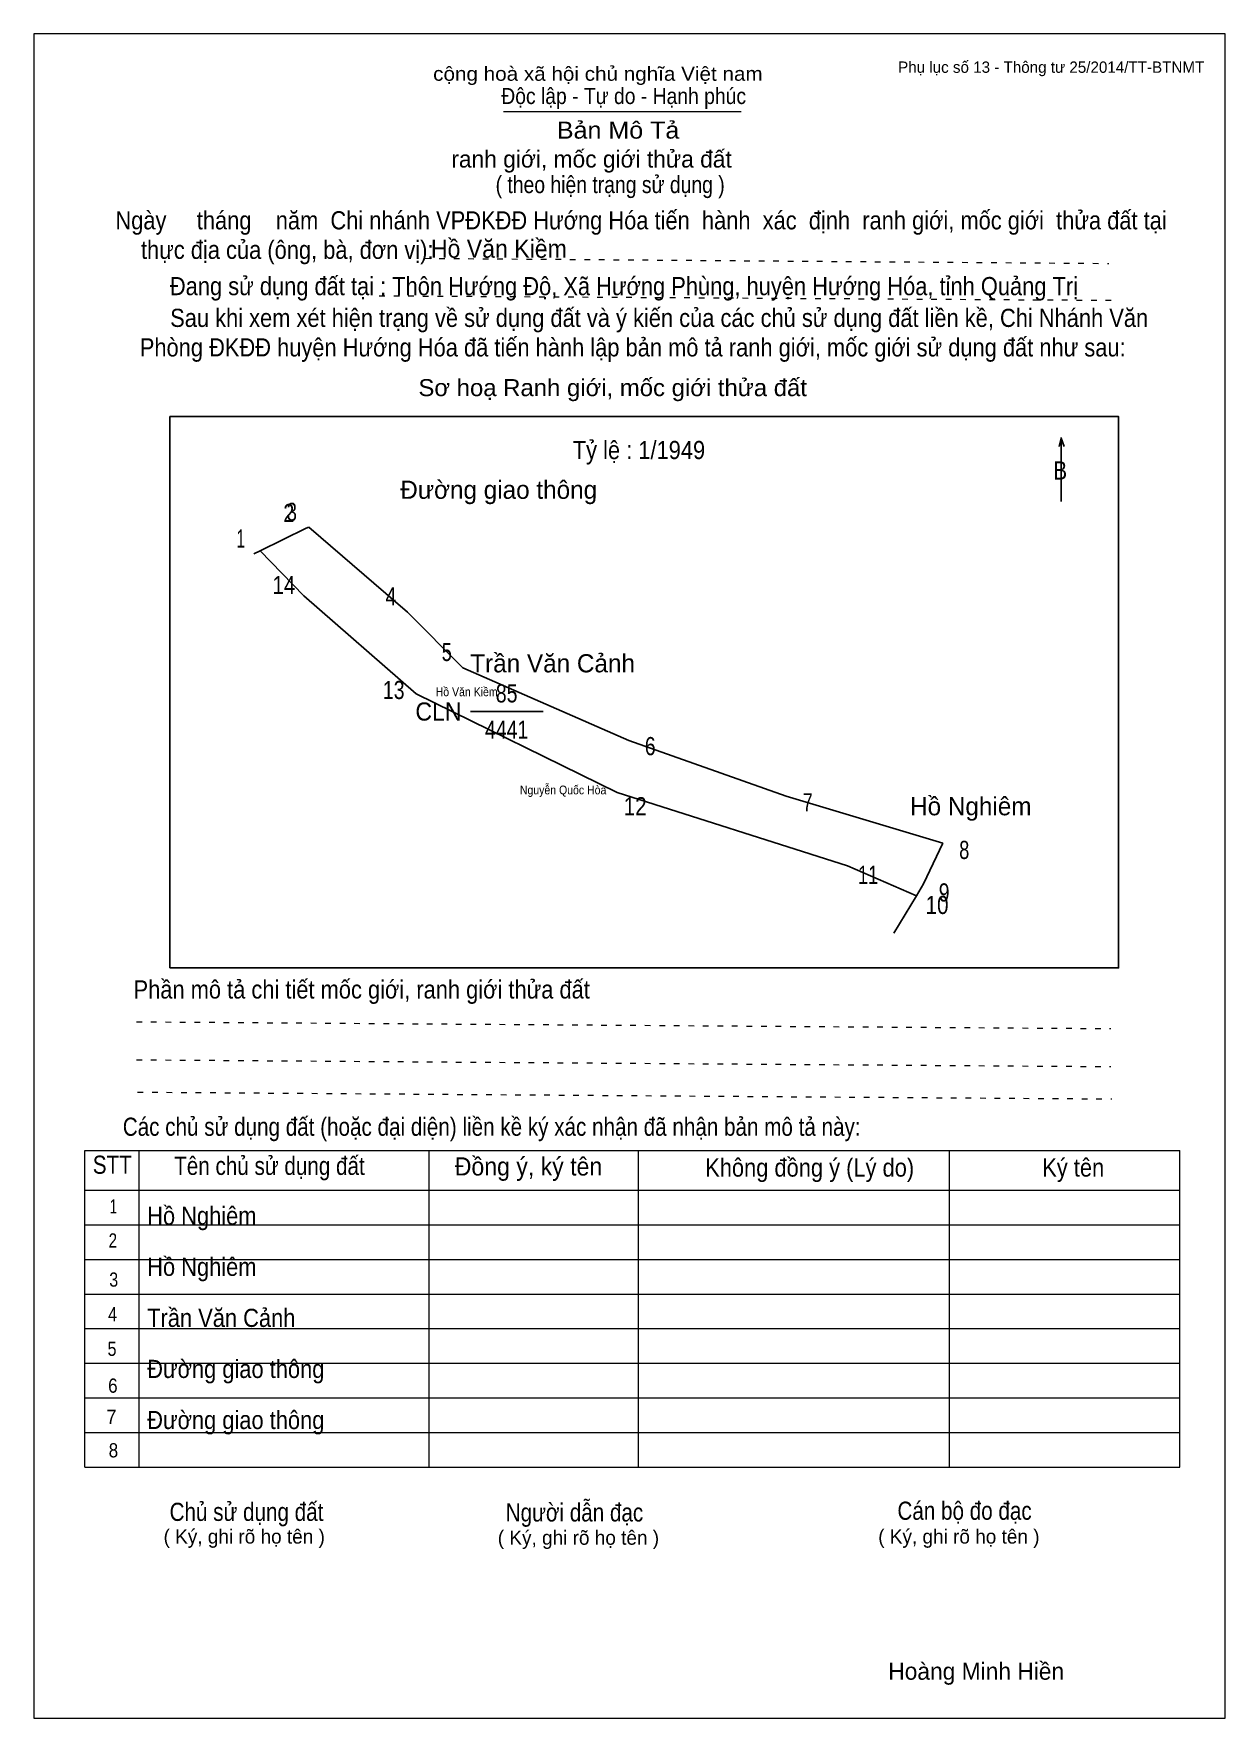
# Model space of a CAD drawing. Header units: centimetres. Extents: x 0 to 21, y 0 to 29.7.
import ezdxf
from ezdxf.enums import TextEntityAlignment as Align

# ---------------------------------------------------------------- set-up
doc = ezdxf.new("R2010")
doc.units = ezdxf.units.CM
doc.header["$LTSCALE"] = 0.13
doc.linetypes.add('DOTTED', pattern=[1.5, 0.3, -1.2])
for name, color, linetype, lineweight in [('1', 7, 'Continuous', 13), ('33', 7, 'Continuous', 25), ('6', 7, 'Continuous', 25), ('62', 7, 'Continuous', 13)]:
    doc.layers.add(name, color=color, linetype=linetype, lineweight=lineweight)
for name, color, linetype in [('2', 7, 'Continuous'), ('32', 7, 'Continuous'), ('34', 7, 'Continuous'), ('51', 7, 'Continuous'), ('63', 7, 'Continuous')]:
    doc.layers.add(name, color=color, linetype=linetype)

msp = doc.modelspace()

# ---------------------------------------------------------------- linework, layer by layer
at = {"layer": '1'}
msp.add_lwpolyline([(21, 0), (21, 29.7), (0, 29.7), (0, 0)], close=True, dxfattribs=at)
at = {"layer": '33'}
msp.add_line((7.7, 17.75), (8.98, 17.75), dxfattribs=at)
at = {"layer": '6'}
msp.add_line((16.02, 15.43), (15.68, 14.71), dxfattribs=at)
for points in [[(4.85, 21), (4.8, 20.98), (3.99, 20.58), (3.88, 20.53)], [(4.85, 21), (6.59, 19.5), (7.56, 18.52), (10.49, 17.24), (13.26, 16.26), (16.02, 15.43)], [(15.56, 14.5), (14.34, 15.03), (10.28, 16.32), (6.74, 18.06), (4.76, 19.79), (3.99, 20.58)], [(15.68, 14.71), (15.56, 14.5), (15.16, 13.84)]]:
    msp.add_lwpolyline(points, dxfattribs=at)
at = {"layer": '62'}
for p, q in [((8.28, 28.33), (12.47, 28.33)), ((0.9, 10.01), (20.2, 10.01)), ((0.9, 4.43), (0.9, 10.01)), ((1.86, 4.43), (1.86, 10.01)), ((6.97, 4.43), (6.97, 9.99)), ((10.66, 4.43), (10.66, 9.99)), ((16.14, 4.43), (16.14, 10.01)), ((20.2, 4.43), (20.2, 10.01)), ((0.9, 9.31), (20.2, 9.31)), ((0.9, 8.7), (20.2, 8.7)), ((0.9, 8.09), (20.2, 8.09)), ((0.9, 7.48), (20.2, 7.48)), ((0.9, 6.87), (20.2, 6.87)), ((0.9, 6.26), (20.2, 6.26)), ((0.9, 5.65), (20.2, 5.65)), ((0.9, 5.04), (20.2, 5.04)), ((0.9, 4.43), (20.2, 4.43))]:
    msp.add_line(p, q, dxfattribs=at)
at = {"layer": '62', "linetype": 'DOTTED'}
for p, q in [((6.89, 25.74), (18.95, 25.65)), ((6.09, 25.08), (19.04, 25)), ((1.81, 12.28), (18.98, 12.16)), ((1.81, 11.61), (18.98, 11.49)), ((1.83, 11.04), (19, 10.92))]:
    msp.add_line(p, q, dxfattribs=at)
at = {"layer": '62', "lineweight": 25}
for p, q in [((18.11, 22.58), (18.11, 21.45)), ((18.11, 22.57), (18.07, 22.42)), ((18.11, 22.57), (18.16, 22.42))]:
    msp.add_line(p, q, dxfattribs=at)
msp.add_lwpolyline([(2.4, 13.23), (19.12, 13.23), (19.12, 22.95), (2.4, 22.95)], close=True, dxfattribs=at)

# ---------------------------------------------------------------- texts
at = {"layer": '2', "width": 0.9}
for s, p in [('Hồ Văn Kiềm', (7.63, 18.02)), ('Nguyễn Quốc Hòa', (9.33, 16.29))]:
    msp.add_text(s, height=0.1539, dxfattribs=at).set_placement(p, align=Align.CENTER)
at = {"layer": '32'}
for s, width, p in [('2', 0.8, (4.495, 21.09)), ('3', 0.75, (4.55, 21.11)), ('1', 0.65, (3.65, 20.64)), ('14', 0.85, (4.41, 19.82)), ('4', 0.8, (6.295, 19.62)), ('5', 0.75, (7.28, 18.64)), ('13', 0.8, (6.345, 17.97)), ('6', 0.8, (10.865, 16.98)), ('12', 0.85, (10.6, 15.92)), ('7', 0.75, (13.64, 15.99)), ('8', 0.75, (16.4, 15.15)), ('11', 0.75, (14.705, 14.71)), ('9', 0.8, (16.045, 14.4)), ('10', 0.85, (15.92, 14.18))]:
    msp.add_text(s, height=0.32, dxfattribs=dict(at, width=width)).set_placement(p, align=Align.CENTER)
at = {"layer": '33'}
for s, p in [('Đường giao thông', (8.195, 21.5)), ('Đường giao thông', (8.195, 21.5)), ('Trần Văn Cảnh', (9.145, 18.44)), ('Hồ Nghiêm', (16.515, 15.92)), ('Hồ Nghiêm', (16.515, 15.92))]:
    msp.add_text(s, height=0.32, dxfattribs=at).set_placement(p, align=Align.CENTER)
at = {"layer": '33', "width": 0.8}
for s, p in [('85', (8.335, 17.91)), ('4441', (8.335, 17.27))]:
    msp.add_text(s, height=0.32, dxfattribs=at).set_placement(p, align=Align.CENTER)
at = {"layer": '33', "width": 0.95}
msp.add_text('CLN', height=0.32, dxfattribs=at).set_placement((7.54, 17.59), align=Align.RIGHT)
at = {"layer": '34'}
for s, width, p in [('Hồ Văn Kiềm', 0.95, (7, 25.75)), ('Hồ Nghiêm', 0.9, (2, 8.7)), ('Hồ Nghiêm', 0.9, (2, 7.8)), ('Trần Văn Cảnh', 0.9, (2, 6.9)), ('Đường giao thông', 0.9, (2, 6)), ('Đường giao thông', 0.9, (2, 5.1))]:
    msp.add_text(s, height=0.32, dxfattribs=dict(at, width=width)).set_placement(p)
at = {"layer": '51', "width": 0.9}
msp.add_text('Tỷ lệ : 1/1949', height=0.32, dxfattribs=at).set_placement((9.5, 22.2))
at = {"layer": '62'}
for s, height, width, p in [('cộng hoà xã hội chủ nghĩa Việt nam', 0.2474, 1.1, (7.04, 28.87)), ('Độc lập - Tự do - Hạnh phúc', 0.2828, 0.9, (8.24, 28.46)), ('Bản Mô Tả', 0.3, 1.1, (9.22, 27.85)), ('( theo hiện trạng sử dụng )', 0.3, 0.85, (8.14, 26.89)), ('Ngày     tháng    năm  Chi nhánh VPĐKĐĐ Hướng Hóa tiến  hành  xác  định  ranh giới, mốc giới  thửa đất tại ', 0.32, 0.9, (1.44, 26.25)), ('thực địa của (ông, bà, đơn vị): ', 0.32, 0.9, (1.89, 25.73)), ('Đang sử dụng đất tại : Thôn Hướng Độ, Xã Hướng Phùng, huyện Hướng Hóa, tỉnh Quảng Trị', 0.32, 0.9, (2.4, 25.09)), ('     Sau khi xem xét hiện trạng về sử dụng đất và ý kiến của các chủ sử dụng đất liền kề, Chi Nhánh Văn ', 0.32, 0.9, (1.87, 24.53)), ('Phòng ĐKĐĐ huyện Hướng Hóa đã tiến hành lập bản mô tả ranh giới, mốc giới sử dụng đất như sau:', 0.32, 0.9, (1.87, 24.01)), ('Sơ hoạ Ranh giới, mốc giới thửa đất', 0.3, 1.05, (6.78, 23.31)), ('B', 0.32, 0.85, (17.97, 21.84)), ('Phần mô tả chi tiết mốc giới, ranh giới thửa đất ', 0.32, 0.9, (1.76, 12.69)), ('Các chủ sử dụng đất (hoặc đại diện) liền kề ký xác nhận đã nhận bản mô tả này:', 0.32, 0.85, (1.57, 10.27))]:
    msp.add_text(s, height=height, dxfattribs=dict(at, width=width)).set_placement(p)
msp.add_text('ranh giới, mốc giới thửa đất', height=0.3, dxfattribs=at).set_placement((7.36, 27.34))
for s, height, width, p in [('STT', 0.32, 0.85, (1.385, 9.6)), ('Tên chủ sử dụng đất', 0.32, 0.85, (4.155, 9.58)), ('Đồng ý, ký tên', 0.32, 0.95, (8.72, 9.57)), ('Không đồng ý (Lý do)', 0.32, 0.9, (13.675, 9.55)), ('Ký tên', 0.32, 0.9, (18.32, 9.55)), ('1', 0.25, 0.7, (1.405, 8.9)), ('2', 0.25, 0.8, (1.395, 8.3)), ('3', 0.25, 0.85, (1.41, 7.61)), ('4', 0.25, 0.85, (1.39, 7)), ('5', 0.25, 0.85, (1.38, 6.39)), ('6', 0.25, 0.9, (1.395, 5.74)), ('7', 0.25, 0.95, (1.37, 5.19)), ('8', 0.25, 0.9, (1.405, 4.6)), ('Người dẫn đạc', 0.32, 0.85, (9.53, 3.47)), ('Chủ sử dụng đất', 0.32, 0.85, (3.75, 3.48)), ('Cán bộ đo đạc', 0.32, 0.85, (16.405, 3.5))]:
    msp.add_text(s, height=height, dxfattribs=dict(at, width=width)).set_placement(p, align=Align.CENTER)
for p in [(3.71, 3.08), (9.6, 3.06), (16.305, 3.08)]:
    msp.add_text('( Ký, ghi rõ họ tên )', height=0.25, dxfattribs=at).set_placement(p, align=Align.CENTER)
at = {"layer": '63'}
msp.add_text('Phụ lục số 13 - Thông tư 25/2014/TT-BTNMT', height=0.2, dxfattribs=at).set_placement((20.63, 29.01), align=Align.RIGHT)
msp.add_text('Hoàng Minh Hiền', height=0.3, dxfattribs=at).set_placement((16.61, 0.68), align=Align.CENTER)

doc.saveas('drawing.dxf')
